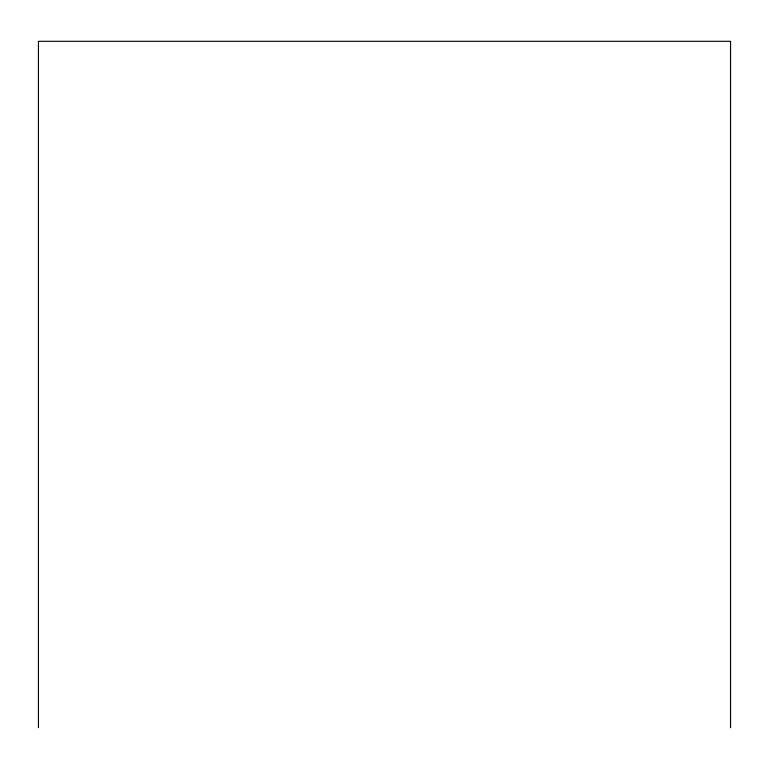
<?xml version="1.0" encoding="UTF-8"?>
<svg xmlns="http://www.w3.org/2000/svg" width="769" height="769" viewBox="0 0 769 769"><rect width="100%" height="100%" fill="white"/><g stroke="black" fill="none" stroke-linecap="round" stroke-linejoin="round"><path stroke-width="1.15" d="M730.55 727.695L730.55 41.305L38.45 41.305L38.45 727.695"/></g></svg>
